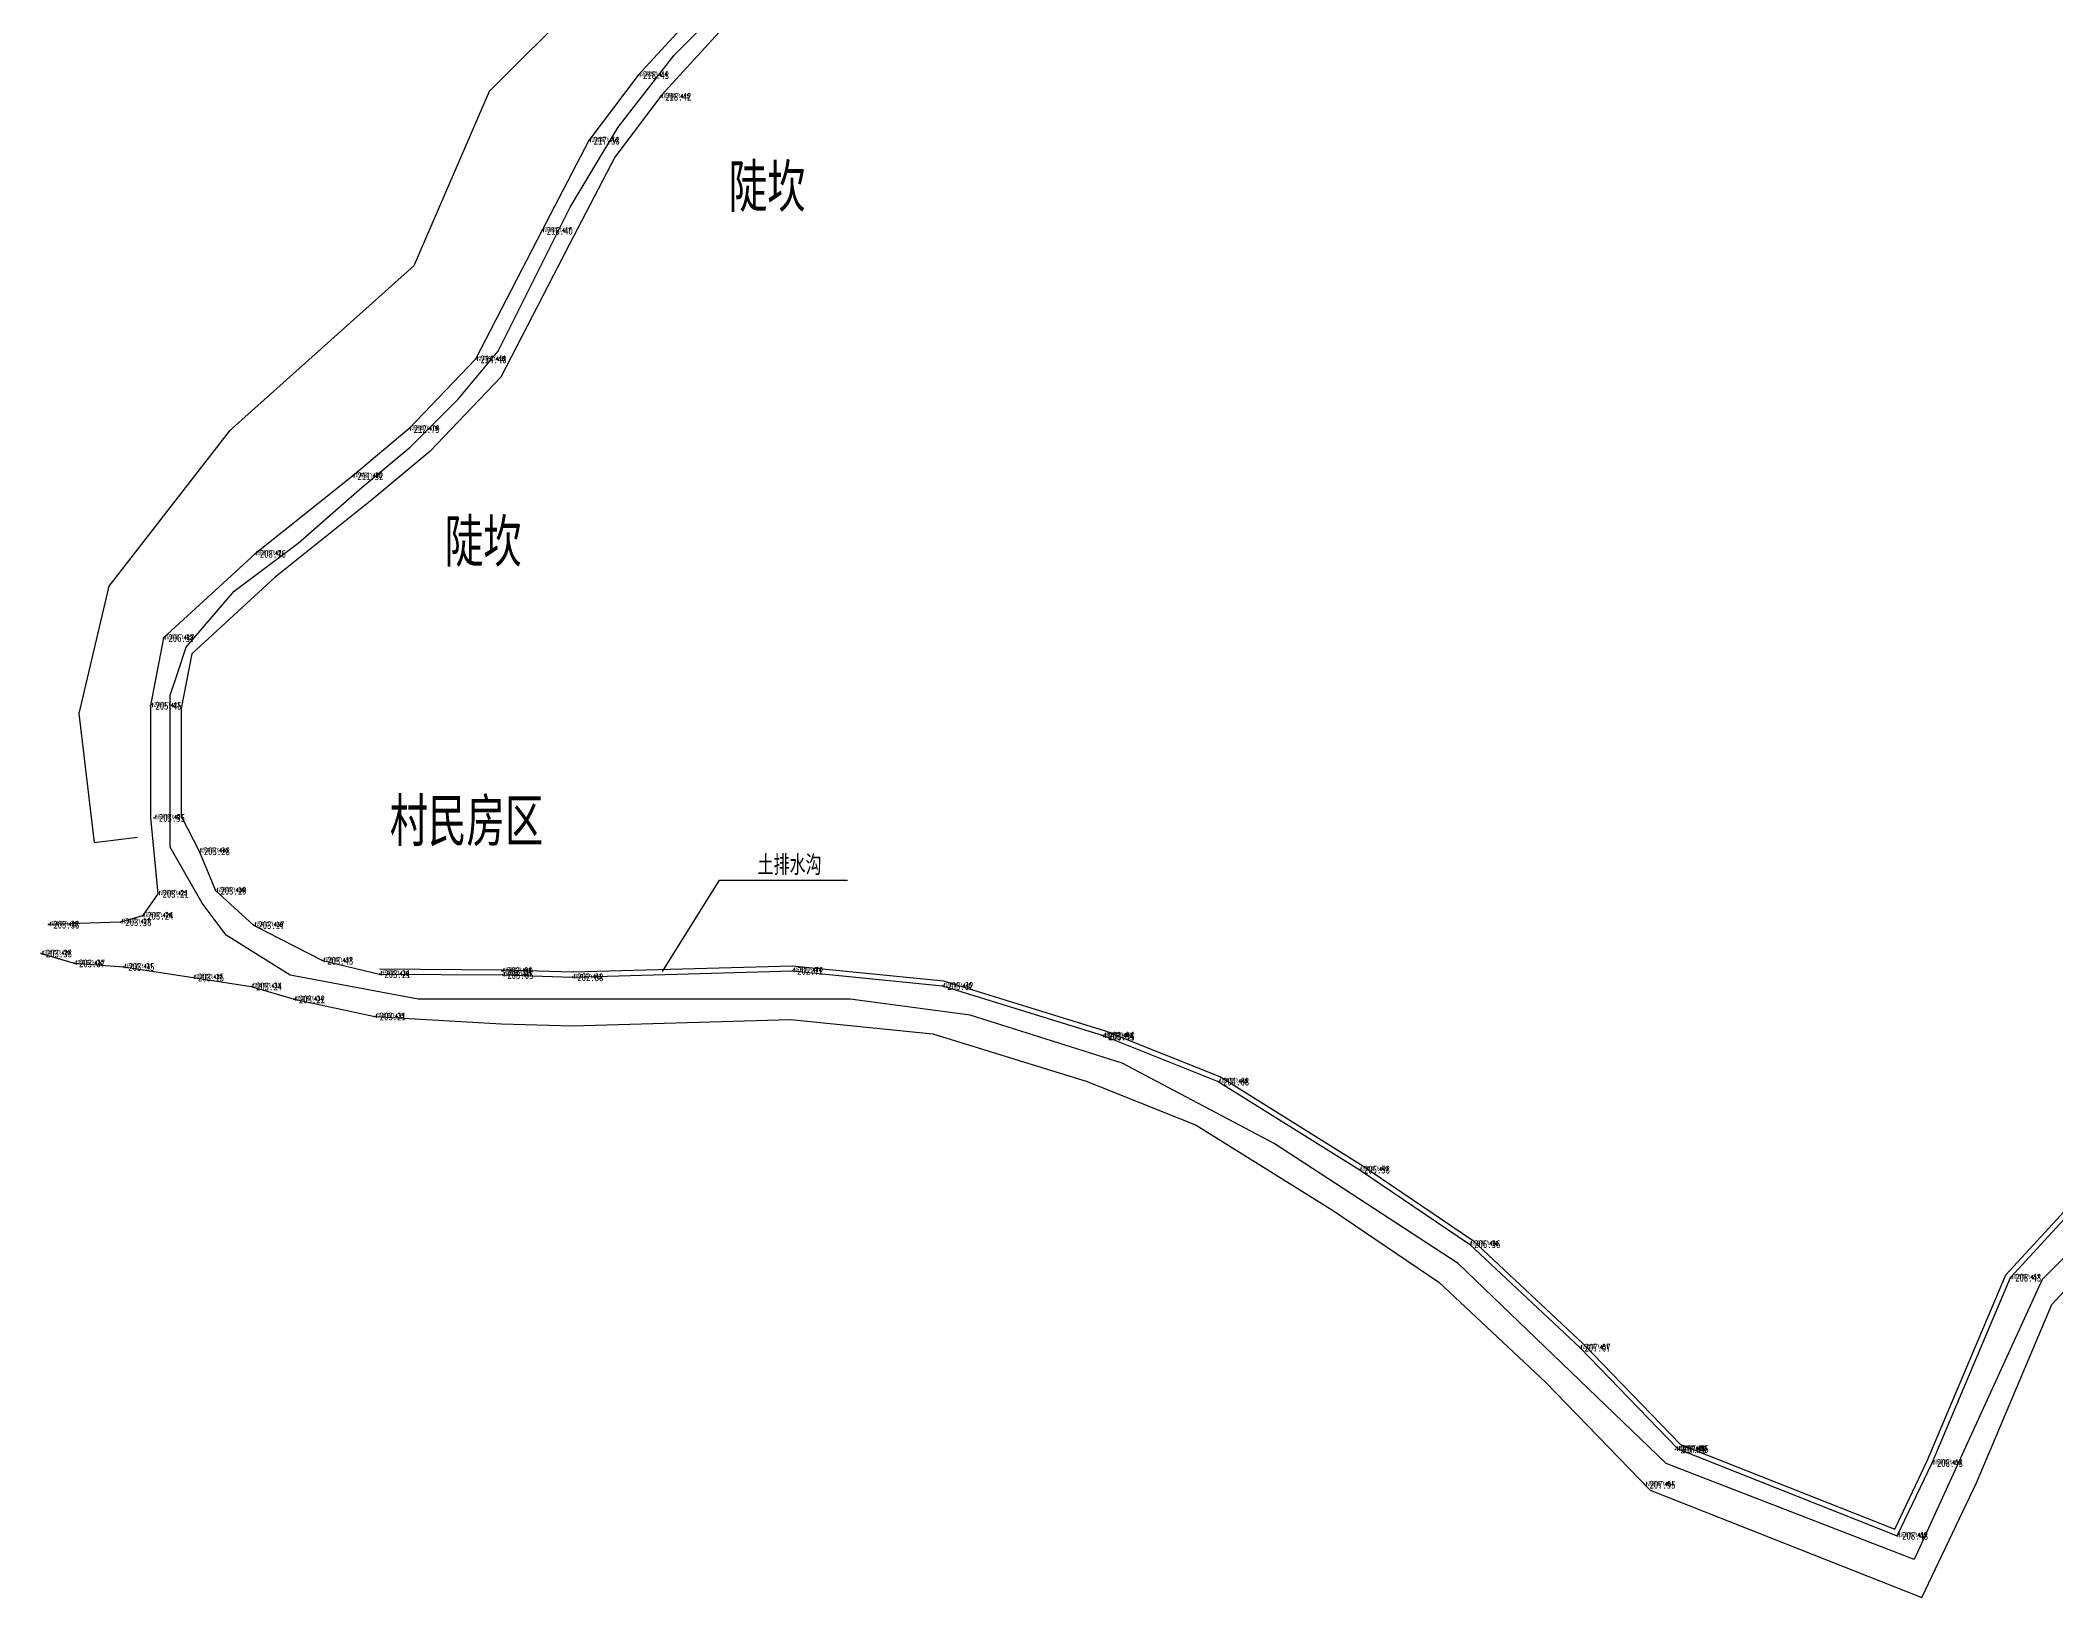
# Model space of a CAD drawing. Extents: x 380662 to 384336, y 3073712 to 3075492.
# Drawn here: x 380841.8 to 381093.7, y 3074430.2 to 3074624.8 of the extents above; entities that cross this region are included whole.
import ezdxf
from ezdxf.enums import TextEntityAlignment as Align

# ---------------------------------------------------------------- set-up
doc = ezdxf.new("R2010")
doc.units = 0
doc.header["$LTSCALE"] = 0.5
doc.header["$PDSIZE"] = 0.2
doc.layers.get('0').update_dxf_attribs({"linetype": 'CONTINUOUS'})
for name, color, linetype in [('GCD', 1, 'CONTINUOUS'), ('ZDH', 1, 'CONTINUOUS'), ('ZJ', 7, 'CONTINUOUS')]:
    doc.layers.add(name, color=color, linetype=linetype)
doc.styles.add('HZ', font='rs.shx', dxfattribs={"width": 0.8, "bigfont": 'hztxt.shx'})
doc.styles.add('正等线体', font='simhei.ttf')

# ---------------------------------------------------------------- blocks, each defined once
blk = doc.blocks.new('GC200')
at = {"linetype": 'Continuous', "const_width": 0.2, "flags": 128}
blk.add_lwpolyline([(-0.1, 0, 1), (0.1, 0, 1)], format="xyb", close=True, dxfattribs=at)

msp = doc.modelspace()

# ---------------------------------------------------------------- linework, layer by layer
at = {"color": 8, "linetype": 'Continuous', "flags": 128}
for points in [[(380997.64, 3074666.83), (380996.45, 3074675.5), (380975.23, 3074671.29), (380955.28, 3074659.96), (380919.9, 3074640.45), (380897.89, 3074618.45), (380888.45, 3074596.67), (380865.38, 3074575.98), (380850.32, 3074556.61), (380846.57, 3074540.72), (380848.51, 3074524.59), (380853.92, 3074525.24)], [(380919.53, 3074508.46), (380926.66, 3074519.9), (380942.66, 3074519.9)]]:
    msp.add_lwpolyline(points, dxfattribs=at)
for points, elevation in [([(380997.44, 3074666.25), (380995.4, 3074666), (380977.88, 3074663.23), (380968.22, 3074657.12), (380950.35, 3074646.18), (380944.05, 3074643.41), (380932.47, 3074636.81), (380926.18, 3074631.04), (380916.51, 3074620.5), (380910.34, 3074612.31), (380904.47, 3074601.04), (380896.19, 3074584.98), (380887.83, 3074576.27), (380880.8, 3074570.38), (380868.61, 3074560.68), (380857.18, 3074550.15), (380855.56, 3074541.7), (380855.56, 3074527.7), (380856.45, 3074518.2), (380854.54, 3074515.45), (380851.8, 3074514.65), (380842.79, 3074514.34)], 225.08), ([(380996.34, 3074662.25), (380995.93, 3074662.2), (380979.26, 3074659.57), (380970.24, 3074653.87), (380952.14, 3074642.78), (380945.78, 3074639.98), (380934.74, 3074633.69), (380928.89, 3074628.33), (380919.46, 3074618.04), (380913.59, 3074610.25), (380907.87, 3074599.27), (380899.34, 3074582.73), (380890.45, 3074573.47), (380883.22, 3074567.41), (380871.11, 3074557.77), (380860.71, 3074548.19), (380859.39, 3074541.34), (380859.39, 3074527.88), (380861.61, 3074523.52), (380863.68, 3074518.58), (380868.43, 3074514.28), (380877.04, 3074509.83), (380884.18, 3074508.16)], 225.08), ([(380841.87, 3074510.74), (380846.01, 3074509.5), (380852.18, 3074509.06), (380860.88, 3074507.74), (380868.13, 3074506.62), (380873.49, 3074505), (380883.6, 3074502.87)], 203.32), ([(380884.18, 3074508.16), (380899.55, 3074508.04), (380908.29, 3074507.77), (380935.78, 3074508.56), (380954.55, 3074506.68), (380974.64, 3074500.47), (380989.01, 3074494.73), (381006.62, 3074483.73), (381020.4, 3074474.42), (381034.19, 3074461.48), (381046.45, 3074448.81), (381073.89, 3074437.97), (381078.23, 3074447.06), (381088.02, 3074470.23), (381095.66, 3074478.51)], 203.21), ([(380884.19, 3074508.8), (380899.56, 3074508.68), (380908.29, 3074508.42), (380935.8, 3074509.2), (380954.68, 3074507.31), (380974.86, 3074501.08), (380989.3, 3074495.31), (381006.97, 3074484.27), (381020.8, 3074474.92), (381034.64, 3074461.94), (381046.81, 3074449.36), (381073.57, 3074438.79), (381077.64, 3074447.32), (381087.47, 3074470.58), (381095.26, 3074479.03)], 203.21), ([(380883.6, 3074502.87), (380899.43, 3074501.95), (380908.29, 3074501.68), (380935.56, 3074502.46), (380953.33, 3074500.68), (380972.61, 3074494.73), (380986.24, 3074489.28), (381003.3, 3074478.63), (381016.59, 3074469.65), (381029.92, 3074457.14), (381042.99, 3074443.64), (381076.94, 3074430.23), (381083.78, 3074444.56), (381093.21, 3074466.88), (381099.44, 3074473.63)], 203.21)]:
    msp.add_lwpolyline(points, dxfattribs=dict(at, elevation=elevation))
at = {"linetype": 'Continuous', "flags": 128}
msp.add_lwpolyline([(381098, 3074476), (381092, 3074470), (381076, 3074435), (381045, 3074447), (381019, 3074472), (380996, 3074487), (380977, 3074497), (380958, 3074503), (380943, 3074505), (380933, 3074505), (380923, 3074505), (380910, 3074505), (380889, 3074505), (380873, 3074508), (380865, 3074513), (380862, 3074517), (380858, 3074524), (380858, 3074529), (380858, 3074543), (380858.95, 3074545.85), (380860, 3074549), (380866, 3074556), (380874, 3074562), (380882, 3074569), (380888, 3074574), (380894, 3074580), (380899, 3074586), (380908, 3074604), (380914, 3074614), (380921, 3074623), (380930, 3074632)], dxfattribs=at)
at = {"layer": 'ZDH', "color": 8, "linetype": 'Continuous'}
for p in [(380916.51, 3074620.5, 218.43), (380919.28, 3074617.8, 218.42), (380910.34, 3074612.31, 217.53), (380904.47, 3074601.04, 216.4), (380896.19, 3074584.98, 214.4), (380887.83, 3074576.27, 212.79), (380880.8, 3074570.38, 211.32), (380868.61, 3074560.68, 208.75), (380857.18, 3074550.15, 206.57), (380855.56, 3074541.7, 205.45), (380855.99, 3074527.68, 203.54), (380861.61, 3074523.52, 203.28), (380856.45, 3074518.2, 203.21), (380863.68, 3074518.58, 203.19), (380842.79, 3074514.34, 203.33), (380851.8, 3074514.65, 203.38), (380854.54, 3074515.45, 203.24), (380868.43, 3074514.28, 203.17), (380841.87, 3074510.74, 203.32), (380846.01, 3074509.5, 203.37), (380852.18, 3074509.06, 203.35), (380877.04, 3074509.83, 203.43), (380884.18, 3074508.16, 203.21), (380899.49, 3074508.54, 202.99), (380899.55, 3074508.04, 203.04), (380935.78, 3074508.56, 202.72), (380860.88, 3074507.74, 203.15), (380868.13, 3074506.62, 203.24), (380908.29, 3074507.77, 202.88), (380954.55, 3074506.68, 203.32), (380873.49, 3074505, 203.22), (380883.6, 3074502.87, 203.21), (380974.64, 3074500.47, 203.94), (380974.69, 3074500.36, 203.95), (380989.01, 3074494.73, 204.68), (381006.62, 3074483.73, 205.53), (381020.4, 3074474.42, 206.36), (381088.02, 3074470.23, 208.43), (381034.19, 3074461.48, 207.07), (381046.18, 3074448.76, 207.76), (381046.45, 3074448.81, 207.75), (381078.23, 3074447.06, 208.43), (381042.31, 3074444.35, 207.95), (381073.89, 3074437.97, 208.43)]:
    msp.add_point(p, dxfattribs=at)

# ---------------------------------------------------------------- block references
at = {"layer": 'GCD', "color": 8, "linetype": 'Continuous'}
ref = msp.add_blockref('GC200', (380916.51, 3074620.5, 218.43), dxfattribs=dict(at, xscale=0.5, yscale=0.5, zscale=0.5))
ref.add_attrib('height', '218.43', dxfattribs={"linetype": 'Continuous', "height": 1, "style": '正等线体', "width": 0.8}).set_placement((380917.11, 3074620.5, 218.43), align=Align.MIDDLE_LEFT)
ref = msp.add_blockref('GC200', (380919.28, 3074617.8, 218.42), dxfattribs=dict(at, xscale=0.5, yscale=0.5, zscale=0.5))
ref.add_attrib('height', '218.42', dxfattribs={"linetype": 'Continuous', "height": 1, "style": '正等线体', "width": 0.8}).set_placement((380919.88, 3074617.8, 218.42), align=Align.MIDDLE_LEFT)
ref = msp.add_blockref('GC200', (380910.34, 3074612.31, 217.53), dxfattribs=dict(at, xscale=0.5, yscale=0.5, zscale=0.5))
ref.add_attrib('height', '217.53', dxfattribs={"linetype": 'Continuous', "height": 1, "style": '正等线体', "width": 0.8}).set_placement((380910.94, 3074612.31, 217.53), align=Align.MIDDLE_LEFT)
ref = msp.add_blockref('GC200', (380904.47, 3074601.04, 216.4), dxfattribs=dict(at, xscale=0.5, yscale=0.5, zscale=0.5))
ref.add_attrib('height', '216.40', dxfattribs={"linetype": 'Continuous', "height": 1, "style": '正等线体', "width": 0.8}).set_placement((380905.07, 3074601.04, 216.4), align=Align.MIDDLE_LEFT)
ref = msp.add_blockref('GC200', (380896.19, 3074584.98, 214.4), dxfattribs=dict(at, xscale=0.5, yscale=0.5, zscale=0.5))
ref.add_attrib('height', '214.40', dxfattribs={"linetype": 'Continuous', "height": 1, "style": '正等线体', "width": 0.8}).set_placement((380896.79, 3074584.98, 214.4), align=Align.MIDDLE_LEFT)
ref = msp.add_blockref('GC200', (380887.83, 3074576.27, 212.79), dxfattribs=dict(at, xscale=0.5, yscale=0.5, zscale=0.5))
ref.add_attrib('height', '212.79', dxfattribs={"linetype": 'Continuous', "height": 1, "style": '正等线体', "width": 0.8}).set_placement((380888.43, 3074576.27, 212.79), align=Align.MIDDLE_LEFT)
ref = msp.add_blockref('GC200', (380880.8, 3074570.38, 211.32), dxfattribs=dict(at, xscale=0.5, yscale=0.5, zscale=0.5))
ref.add_attrib('height', '211.32', dxfattribs={"linetype": 'Continuous', "height": 1, "style": '正等线体', "width": 0.8}).set_placement((380881.4, 3074570.38, 211.32), align=Align.MIDDLE_LEFT)
ref = msp.add_blockref('GC200', (380868.61, 3074560.68, 208.75), dxfattribs=dict(at, xscale=0.5, yscale=0.5, zscale=0.5))
ref.add_attrib('height', '208.76', dxfattribs={"linetype": 'Continuous', "height": 1, "style": '正等线体', "width": 0.8}).set_placement((380869.21, 3074560.68, 208.75), align=Align.MIDDLE_LEFT)
ref = msp.add_blockref('GC200', (380857.18, 3074550.15, 206.57), dxfattribs=dict(at, xscale=0.5, yscale=0.5, zscale=0.5))
ref.add_attrib('height', '206.57', dxfattribs={"linetype": 'Continuous', "height": 1, "style": '正等线体', "width": 0.8}).set_placement((380857.78, 3074550.15, 206.57), align=Align.MIDDLE_LEFT)
ref = msp.add_blockref('GC200', (380855.56, 3074541.7, 205.45), dxfattribs=dict(at, xscale=0.5, yscale=0.5, zscale=0.5))
ref.add_attrib('height', '205.45', dxfattribs={"linetype": 'Continuous', "height": 1, "style": '正等线体', "width": 0.8}).set_placement((380856.16, 3074541.7, 205.45), align=Align.MIDDLE_LEFT)
ref = msp.add_blockref('GC200', (380855.99, 3074527.68, 203.54), dxfattribs=dict(at, xscale=0.5, yscale=0.5, zscale=0.5))
ref.add_attrib('height', '203.55', dxfattribs={"linetype": 'Continuous', "height": 1, "style": '正等线体', "width": 0.8}).set_placement((380856.59, 3074527.68, 203.54), align=Align.MIDDLE_LEFT)
ref = msp.add_blockref('GC200', (380861.61, 3074523.52, 203.28), dxfattribs=dict(at, xscale=0.5, yscale=0.5, zscale=0.5))
ref.add_attrib('height', '203.28', dxfattribs={"linetype": 'Continuous', "height": 1, "style": '正等线体', "width": 0.8}).set_placement((380862.21, 3074523.52, 203.28), align=Align.MIDDLE_LEFT)
ref = msp.add_blockref('GC200', (380856.45, 3074518.2, 203.21), dxfattribs=dict(at, xscale=0.5, yscale=0.5, zscale=0.5))
ref.add_attrib('height', '203.21', dxfattribs={"linetype": 'Continuous', "height": 1, "style": '正等线体', "width": 0.8}).set_placement((380857.05, 3074518.2, 203.21), align=Align.MIDDLE_LEFT)
ref = msp.add_blockref('GC200', (380863.68, 3074518.58, 203.19), dxfattribs=dict(at, xscale=0.5, yscale=0.5, zscale=0.5))
ref.add_attrib('height', '203.19', dxfattribs={"linetype": 'Continuous', "height": 1, "style": '正等线体', "width": 0.8}).set_placement((380864.28, 3074518.58, 203.19), align=Align.MIDDLE_LEFT)
ref = msp.add_blockref('GC200', (380854.54, 3074515.45, 203.24), dxfattribs=dict(at, xscale=0.5, yscale=0.5, zscale=0.5))
ref.add_attrib('height', '203.24', dxfattribs={"linetype": 'Continuous', "height": 1, "style": '正等线体', "width": 0.8}).set_placement((380855.14, 3074515.45, 203.24), align=Align.MIDDLE_LEFT)
ref = msp.add_blockref('GC200', (380842.79, 3074514.34, 203.33), dxfattribs=dict(at, xscale=0.5, yscale=0.5, zscale=0.5))
ref.add_attrib('height', '203.33', dxfattribs={"linetype": 'Continuous', "height": 1, "style": '正等线体', "width": 0.8}).set_placement((380843.4, 3074514.34, 203.33), align=Align.MIDDLE_LEFT)
ref = msp.add_blockref('GC200', (380851.8, 3074514.65, 203.38), dxfattribs=dict(at, xscale=0.5, yscale=0.5, zscale=0.5))
ref.add_attrib('height', '203.38', dxfattribs={"linetype": 'Continuous', "height": 1, "style": '正等线体', "width": 0.8}).set_placement((380852.4, 3074514.65, 203.38), align=Align.MIDDLE_LEFT)
ref = msp.add_blockref('GC200', (380868.43, 3074514.28, 203.17), dxfattribs=dict(at, xscale=0.5, yscale=0.5, zscale=0.5))
ref.add_attrib('height', '203.17', dxfattribs={"linetype": 'Continuous', "height": 1, "style": '正等线体', "width": 0.8}).set_placement((380869.03, 3074514.28, 203.17), align=Align.MIDDLE_LEFT)
ref = msp.add_blockref('GC200', (380841.87, 3074510.74, 203.32), dxfattribs=dict(at, xscale=0.5, yscale=0.5, zscale=0.5))
ref.add_attrib('height', '203.33', dxfattribs={"linetype": 'Continuous', "height": 1, "style": '正等线体', "width": 0.8}).set_placement((380842.47, 3074510.74, 203.32), align=Align.MIDDLE_LEFT)
ref = msp.add_blockref('GC200', (380846.01, 3074509.5, 203.37), dxfattribs=dict(at, xscale=0.5, yscale=0.5, zscale=0.5))
ref.add_attrib('height', '203.37', dxfattribs={"linetype": 'Continuous', "height": 1, "style": '正等线体', "width": 0.8}).set_placement((380846.61, 3074509.5, 203.37), align=Align.MIDDLE_LEFT)
ref = msp.add_blockref('GC200', (380852.18, 3074509.06, 203.35), dxfattribs=dict(at, xscale=0.5, yscale=0.5, zscale=0.5))
ref.add_attrib('height', '203.35', dxfattribs={"linetype": 'Continuous', "height": 1, "style": '正等线体', "width": 0.8}).set_placement((380852.78, 3074509.06, 203.35), align=Align.MIDDLE_LEFT)
ref = msp.add_blockref('GC200', (380860.88, 3074507.74, 203.15), dxfattribs=dict(at, xscale=0.5, yscale=0.5, zscale=0.5))
ref.add_attrib('height', '203.15', dxfattribs={"linetype": 'Continuous', "height": 1, "style": '正等线体', "width": 0.8}).set_placement((380861.48, 3074507.74, 203.15), align=Align.MIDDLE_LEFT)
ref = msp.add_blockref('GC200', (380877.04, 3074509.83, 203.43), dxfattribs=dict(at, xscale=0.5, yscale=0.5, zscale=0.5))
ref.add_attrib('height', '203.43', dxfattribs={"linetype": 'Continuous', "height": 1, "style": '正等线体', "width": 0.8}).set_placement((380877.64, 3074509.83, 203.43), align=Align.MIDDLE_LEFT)
ref = msp.add_blockref('GC200', (380884.18, 3074508.16, 203.21), dxfattribs=dict(at, xscale=0.5, yscale=0.5, zscale=0.5))
ref.add_attrib('height', '203.21', dxfattribs={"linetype": 'Continuous', "height": 1, "style": '正等线体', "width": 0.8}).set_placement((380884.78, 3074508.16, 203.21), align=Align.MIDDLE_LEFT)
ref = msp.add_blockref('GC200', (380899.49, 3074508.54, 202.99), dxfattribs=dict(at, xscale=0.5, yscale=0.5, zscale=0.5))
ref.add_attrib('height', '202.99', dxfattribs={"linetype": 'Continuous', "height": 1, "style": '正等线体', "width": 0.8}).set_placement((380900.09, 3074508.54, 202.99), align=Align.MIDDLE_LEFT)
ref = msp.add_blockref('GC200', (380899.55, 3074508.04, 203.04), dxfattribs=dict(at, xscale=0.5, yscale=0.5, zscale=0.5))
ref.add_attrib('height', '203.05', dxfattribs={"linetype": 'Continuous', "height": 1, "style": '正等线体', "width": 0.8}).set_placement((380900.15, 3074508.04, 203.04), align=Align.MIDDLE_LEFT)
ref = msp.add_blockref('GC200', (380908.29, 3074507.77, 202.88), dxfattribs=dict(at, xscale=0.5, yscale=0.5, zscale=0.5))
ref.add_attrib('height', '202.88', dxfattribs={"linetype": 'Continuous', "height": 1, "style": '正等线体', "width": 0.8}).set_placement((380908.89, 3074507.77, 202.88), align=Align.MIDDLE_LEFT)
ref = msp.add_blockref('GC200', (380935.78, 3074508.56, 202.72), dxfattribs=dict(at, xscale=0.5, yscale=0.5, zscale=0.5))
ref.add_attrib('height', '202.72', dxfattribs={"linetype": 'Continuous', "height": 1, "style": '正等线体', "width": 0.8}).set_placement((380936.38, 3074508.56, 202.72), align=Align.MIDDLE_LEFT)
ref = msp.add_blockref('GC200', (380868.13, 3074506.62, 203.24), dxfattribs=dict(at, xscale=0.5, yscale=0.5, zscale=0.5))
ref.add_attrib('height', '203.24', dxfattribs={"linetype": 'Continuous', "height": 1, "style": '正等线体', "width": 0.8}).set_placement((380868.73, 3074506.62, 203.24), align=Align.MIDDLE_LEFT)
ref = msp.add_blockref('GC200', (380873.49, 3074505, 203.22), dxfattribs=dict(at, xscale=0.5, yscale=0.5, zscale=0.5))
ref.add_attrib('height', '203.22', dxfattribs={"linetype": 'Continuous', "height": 1, "style": '正等线体', "width": 0.8}).set_placement((380874.09, 3074505, 203.22), align=Align.MIDDLE_LEFT)
ref = msp.add_blockref('GC200', (380954.55, 3074506.68, 203.32), dxfattribs=dict(at, xscale=0.5, yscale=0.5, zscale=0.5))
ref.add_attrib('height', '203.32', dxfattribs={"linetype": 'Continuous', "height": 1, "style": '正等线体', "width": 0.8}).set_placement((380955.15, 3074506.68, 203.32), align=Align.MIDDLE_LEFT)
ref = msp.add_blockref('GC200', (380883.6, 3074502.87, 203.21), dxfattribs=dict(at, xscale=0.5, yscale=0.5, zscale=0.5))
ref.add_attrib('height', '203.21', dxfattribs={"linetype": 'Continuous', "height": 1, "style": '正等线体', "width": 0.8}).set_placement((380884.2, 3074502.87, 203.21), align=Align.MIDDLE_LEFT)
ref = msp.add_blockref('GC200', (380974.64, 3074500.47, 203.94), dxfattribs=dict(at, xscale=0.5, yscale=0.5, zscale=0.5))
ref.add_attrib('height', '203.94', dxfattribs={"linetype": 'Continuous', "height": 1, "style": '正等线体', "width": 0.8}).set_placement((380975.24, 3074500.47, 203.94), align=Align.MIDDLE_LEFT)
ref = msp.add_blockref('GC200', (380974.69, 3074500.36, 203.95), dxfattribs=dict(at, xscale=0.5, yscale=0.5, zscale=0.5))
ref.add_attrib('height', '203.95', dxfattribs={"linetype": 'Continuous', "height": 1, "style": '正等线体', "width": 0.8}).set_placement((380975.29, 3074500.36, 203.95), align=Align.MIDDLE_LEFT)
ref = msp.add_blockref('GC200', (380989.01, 3074494.73, 204.68), dxfattribs=dict(at, xscale=0.5, yscale=0.5, zscale=0.5))
ref.add_attrib('height', '204.68', dxfattribs={"linetype": 'Continuous', "height": 1, "style": '正等线体', "width": 0.8}).set_placement((380989.61, 3074494.73, 204.68), align=Align.MIDDLE_LEFT)
ref = msp.add_blockref('GC200', (381006.62, 3074483.73, 205.53), dxfattribs=dict(at, xscale=0.5, yscale=0.5, zscale=0.5))
ref.add_attrib('height', '205.53', dxfattribs={"linetype": 'Continuous', "height": 1, "style": '正等线体', "width": 0.8}).set_placement((381007.22, 3074483.73, 205.53), align=Align.MIDDLE_LEFT)
ref = msp.add_blockref('GC200', (381020.4, 3074474.42, 206.36), dxfattribs=dict(at, xscale=0.5, yscale=0.5, zscale=0.5))
ref.add_attrib('height', '206.36', dxfattribs={"linetype": 'Continuous', "height": 1, "style": '正等线体', "width": 0.8}).set_placement((381021, 3074474.42, 206.36), align=Align.MIDDLE_LEFT)
ref = msp.add_blockref('GC200', (381088.02, 3074470.23, 208.43), dxfattribs=dict(at, xscale=0.5, yscale=0.5, zscale=0.5))
ref.add_attrib('height', '208.43', dxfattribs={"linetype": 'Continuous', "height": 1, "style": '正等线体', "width": 0.8}).set_placement((381088.62, 3074470.23, 208.43), align=Align.MIDDLE_LEFT)
ref = msp.add_blockref('GC200', (381034.19, 3074461.48, 207.07), dxfattribs=dict(at, xscale=0.5, yscale=0.5, zscale=0.5))
ref.add_attrib('height', '207.07', dxfattribs={"linetype": 'Continuous', "height": 1, "style": '正等线体', "width": 0.8}).set_placement((381034.79, 3074461.48, 207.07), align=Align.MIDDLE_LEFT)
ref = msp.add_blockref('GC200', (381046.18, 3074448.76, 207.76), dxfattribs=dict(at, xscale=0.5, yscale=0.5, zscale=0.5))
ref.add_attrib('height', '207.76', dxfattribs={"linetype": 'Continuous', "height": 1, "style": '正等线体', "width": 0.8}).set_placement((381046.78, 3074448.76, 207.76), align=Align.MIDDLE_LEFT)
ref = msp.add_blockref('GC200', (381046.45, 3074448.81, 207.75), dxfattribs=dict(at, xscale=0.5, yscale=0.5, zscale=0.5))
ref.add_attrib('height', '207.75', dxfattribs={"linetype": 'Continuous', "height": 1, "style": '正等线体', "width": 0.8}).set_placement((381047.05, 3074448.81, 207.75), align=Align.MIDDLE_LEFT)
ref = msp.add_blockref('GC200', (381078.23, 3074447.06, 208.43), dxfattribs=dict(at, xscale=0.5, yscale=0.5, zscale=0.5))
ref.add_attrib('height', '208.43', dxfattribs={"linetype": 'Continuous', "height": 1, "style": '正等线体', "width": 0.8}).set_placement((381078.83, 3074447.06, 208.43), align=Align.MIDDLE_LEFT)
ref = msp.add_blockref('GC200', (381042.31, 3074444.35, 207.95), dxfattribs=dict(at, xscale=0.5, yscale=0.5, zscale=0.5))
ref.add_attrib('height', '207.95', dxfattribs={"linetype": 'Continuous', "height": 1, "style": '正等线体', "width": 0.8}).set_placement((381042.91, 3074444.35, 207.95), align=Align.MIDDLE_LEFT)
ref = msp.add_blockref('GC200', (381073.89, 3074437.97, 208.43), dxfattribs=dict(at, xscale=0.5, yscale=0.5, zscale=0.5))
ref.add_attrib('height', '208.43', dxfattribs={"linetype": 'Continuous', "height": 1, "style": '正等线体', "width": 0.8}).set_placement((381074.49, 3074437.97, 208.43), align=Align.MIDDLE_LEFT)

# ---------------------------------------------------------------- texts
at = {"layer": 'ZDH', "color": 8, "linetype": 'Continuous', "style": 'HZ', "width": 0.8}
for s, p in [('f沥青霞飞414', (380916.64, 3074620.31, 218.43)), ('f沥青霞飞415', (380919.41, 3074617.61, 218.42)), ('f沥青霞飞416', (380910.46, 3074612.12, 217.53)), ('f沥青霞飞417', (380904.59, 3074600.85, 216.4)), ('f沥青霞飞418', (380896.32, 3074584.8, 214.4)), ('f沥青霞飞419', (380887.96, 3074576.09, 212.79)), ('f沥青霞飞420', (380880.92, 3074570.19, 211.32)), ('f沥青霞飞421', (380868.74, 3074560.49, 208.75)), ('f沥青霞飞422', (380857.3, 3074549.97, 206.57)), ('f沥青霞飞423', (380855.69, 3074541.51, 205.45)), ('f沥青霞飞424', (380856.11, 3074527.49, 203.54)), ('f沥青霞飞440', (380861.73, 3074523.33, 203.28)), ('f沥青霞飞425', (380856.58, 3074518.01, 203.21)), ('f沥青霞飞439', (380863.81, 3074518.39, 203.19)), ('f沥青霞飞426', (380854.67, 3074515.26, 203.24)), ('f沥青霞飞428', (380842.92, 3074514.15, 203.33)), ('f沥青霞飞427', (380851.93, 3074514.46, 203.38)), ('f沥青霞飞438', (380868.56, 3074514.09, 203.17)), ('f沥青霞飞429', (380842, 3074510.55, 203.32)), ('f沥青霞飞430', (380846.14, 3074509.31, 203.37)), ('f沥青霞飞431', (380852.3, 3074508.87, 203.35)), ('f沥青霞飞432', (380861, 3074507.55, 203.15)), ('f沥青霞飞437', (380877.17, 3074509.64, 203.43)), ('f沥青霞飞436', (380884.3, 3074507.97, 203.21)), ('f沥青霞飞442', (380899.61, 3074508.35, 202.99)), ('f沥青霞飞441', (380899.67, 3074507.85, 203.04)), ('f沥青霞飞443', (380908.42, 3074507.58, 202.88)), ('f沥青霞飞444', (380935.9, 3074508.37, 202.72)), ('f沥青霞飞433', (380868.26, 3074506.43, 203.24)), ('f沥青霞飞445', (380954.67, 3074506.49, 203.32)), ('f沥青霞飞434', (380873.61, 3074504.82, 203.22)), ('f沥青霞飞435', (380883.72, 3074502.68, 203.21)), ('f沥青霞飞447', (380974.77, 3074500.28, 203.94)), ('f沥青霞飞446', (380974.82, 3074500.17, 203.95)), ('f沥青霞飞448', (380989.13, 3074494.54, 204.68)), ('f沥青霞飞449', (381006.74, 3074483.54, 205.53)), ('f沥青霞飞450', (381020.52, 3074474.23, 206.36)), ('f沥青霞飞457', (381088.14, 3074470.04, 208.43)), ('f沥青霞飞451', (381034.31, 3074461.29, 207.07)), ('f沥青霞飞452', (381046.31, 3074448.57, 207.76)), ('f沥青霞飞453', (381046.57, 3074448.63, 207.75)), ('f沥青霞飞456', (381078.36, 3074446.87, 208.43)), ('f沥青霞飞454', (381042.44, 3074444.16, 207.95)), ('f沥青霞飞455', (381074.02, 3074437.78, 208.43))]:
    msp.add_text(s, height=0.5, dxfattribs=at).set_placement(p)
at = {"layer": 'ZJ', "color": 8, "linetype": 'Continuous', "style": 'HZ', "width": 0.8}
for s, height, p in [('陡坎', 6, (380932.63, 3074606.71)), ('陡坎', 6, (380897.15, 3074562.37)), ('村民房区', 6, (380895.05, 3074527.44)), ('土排水沟', 2.5, (380935.43, 3074521.9))]:
    msp.add_text(s, height=height, dxfattribs=at).set_placement(p, align=Align.MIDDLE)

doc.saveas('drawing.dxf')
